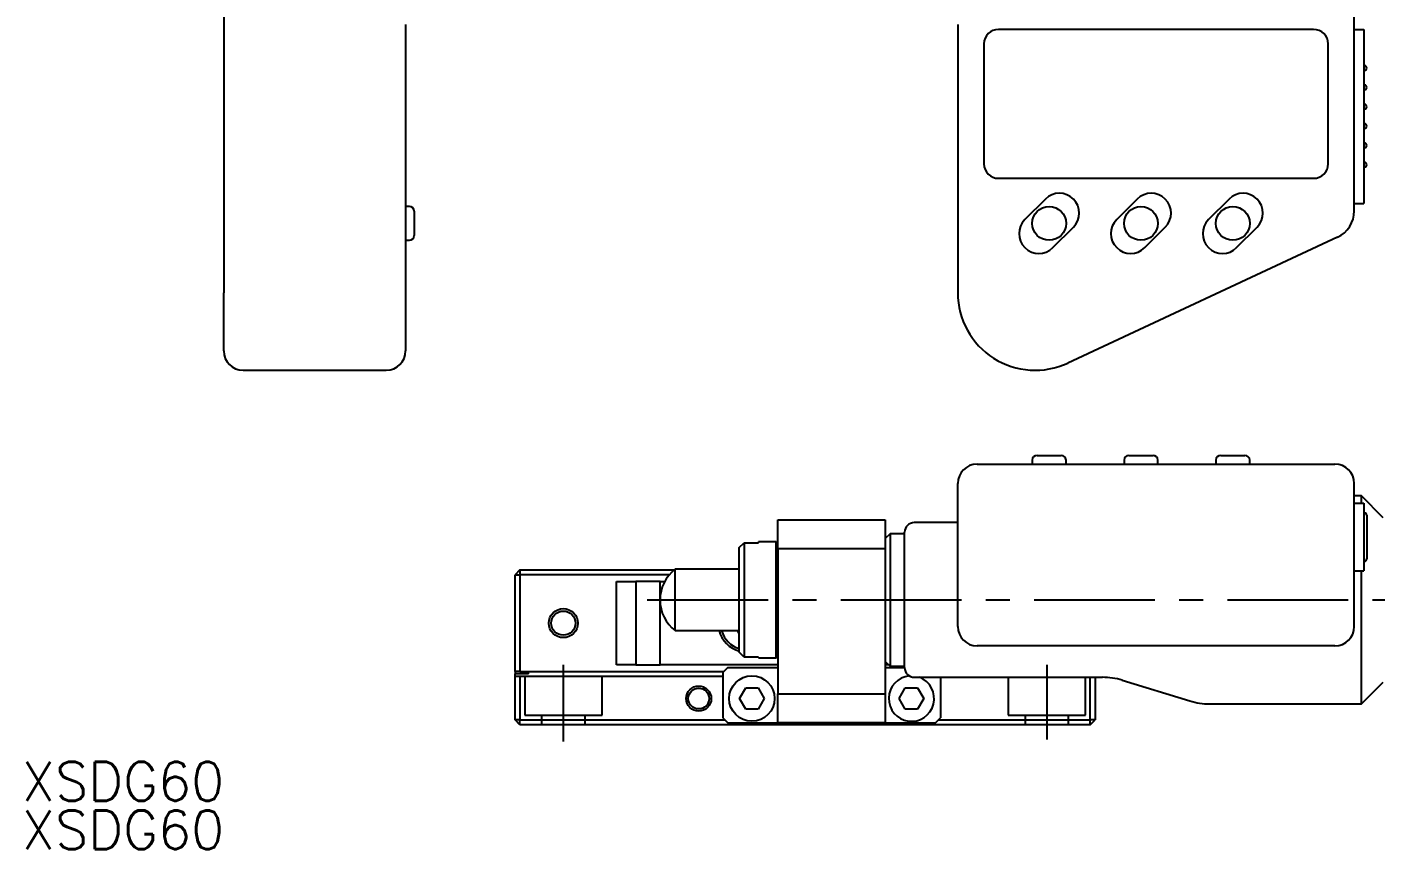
# Model space of a CAD drawing. Extents: x 19 to 461, y 13 to 234.
# Drawn here: x 18.9 to 158.3, y 13.2 to 98.2 of the extents above; entities that cross this region are included whole.
import ezdxf

# ---------------------------------------------------------------- set-up
doc = ezdxf.new("R2010")
doc.units = 0
doc.header["$LTSCALE"] = 10
doc.linetypes.add('CENTER', pattern=[2, 1.25, -0.25, 0.25, -0.25])
doc.linetypes.add('DASHED', pattern=[3.5, 2, -1.5])
doc.layers.get('0').update_dxf_attribs({"linetype": 'CONTINUOUS'})
doc.layers.add('CENTER', color=1, linetype='CENTER')
doc.styles.get("Standard").update_dxf_attribs({"font": 'txt.shx', "bigfont": '@extfont2.shx'})

msp = doc.modelspace()

# ---------------------------------------------------------------- linework, layer by layer
at = {"color": 7, "linetype": 'CONTINUOUS'}
for p, q in [((156.144929, 79.19734), (156.144929, 116.475)), ((39.225, 101.975), (39.225, 70.725)), ((58.025, 98.475), (58.025, 70.725)), ((115.144929, 98.475), (115.144929, 70.725)), ((151.944929, 97.975), (119.344929, 97.975)), ((156.144929, 97.975), (157.144929, 97.975)), ((157.144929, 97.975), (157.144929, 95.975)), ((117.844929, 96.475), (117.844929, 84.075)), ((153.444929, 84.075), (153.444929, 96.475)), ((157.144929, 95.975), (157.144929, 81.975)), ((157.144929, 94.225), (157.194929, 94.225)), ((157.144929, 93.725), (157.194929, 93.725)), ((157.144929, 92.225), (157.194929, 92.225)), ((157.144929, 91.725), (157.194929, 91.725)), ((157.144929, 90.225), (157.194929, 90.225)), ((157.144929, 89.725), (157.194929, 89.725)), ((157.144929, 88.225), (157.194929, 88.225)), ((157.144929, 87.725), (157.194929, 87.725)), ((157.144929, 86.225), (157.194929, 86.225)), ((157.144929, 85.725), (157.194929, 85.725)), ((157.144929, 84.225), (157.194929, 84.225)), ((157.144929, 83.725), (157.194929, 83.725)), ((119.344929, 82.575), (151.944929, 82.575)), ((157.144929, 81.975), (157.144929, 79.975)), ((58.425, 79.66434), (58.025, 79.66434)), ((124.195361, 80.424569), (122.07404, 78.303249)), ((133.695361, 80.424569), (131.57404, 78.303249)), ((143.195361, 80.424569), (141.07404, 78.303249)), ((156.144929, 79.975), (157.144929, 79.975)), ((58.925, 79.16434), (58.925, 77.91434)), ((58.925, 77.91434), (58.925, 76.66434)), ((124.973178, 75.404111), (127.094498, 77.525431)), ((134.473178, 75.404111), (136.594498, 77.525431)), ((143.973178, 75.404111), (146.094498, 77.525431)), ((58.025, 76.16434), (58.425, 76.16434)), ((154.412784, 76.478417), (126.525876, 63.474538)), ((39.225, 64.725), (39.225, 70.725)), ((58.025, 70.725), (58.025, 64.725)), ((41.225, 62.725), (56.025, 62.725)), ((117.144929, 53.025), (125.680639, 53.025)), ((122.834269, 53.425), (122.834269, 53.025)), ((123.334269, 53.925), (125.834269, 53.925)), ((125.680639, 53.025), (153.567548, 53.025)), ((126.334269, 53.025), (126.334269, 53.425)), ((132.334269, 53.425), (132.334269, 53.025)), ((132.834269, 53.925), (135.334269, 53.925)), ((135.834269, 53.025), (135.834269, 53.425)), ((141.834269, 53.425), (141.834269, 53.025)), ((142.334269, 53.925), (144.834269, 53.925)), ((145.334269, 53.025), (145.334269, 53.425)), ((153.567548, 53.025), (154.144929, 53.025)), ((115.144929, 36.225), (115.144929, 51.025)), ((156.144929, 36.225), (156.144929, 51.025)), ((156.894929, 49.725), (156.144929, 49.725)), ((156.144929, 48.975), (157.144929, 48.975)), ((159.144929, 47.475), (156.894929, 49.725)), ((156.894929, 48.975), (156.894929, 49.725)), ((157.144929, 48.975), (157.144929, 46.975)), ((157.144929, 47.975), (157.194929, 47.975)), ((157.444929, 47.725), (157.444929, 43.225)), ((96.544929, 47.275), (107.644929, 47.275)), ((96.544929, 44.275), (96.544929, 47.275)), ((107.644929, 47.275), (107.644929, 44.275)), ((115.144929, 46.975), (110.644929, 46.975)), ((157.144929, 46.975), (157.144929, 43.975)), ((92.544929, 44.383327), (93.044929, 44.89108)), ((93.044929, 44.89108), (93.044929, 33.05892)), ((93.044929, 44.89108), (94.544929, 44.89108)), ((94.544929, 44.89108), (94.544929, 44.975)), ((96.344929, 44.975), (94.544929, 44.975)), ((96.344929, 32.975), (96.344929, 44.975)), ((96.544929, 44.775), (96.344929, 44.975)), ((108.144929, 45.825), (107.644929, 45.325)), ((108.144929, 45.825), (108.144929, 32.125)), ((109.644929, 45.825), (108.144929, 45.825)), ((109.644929, 31.975), (109.644929, 45.975)), ((92.544929, 33.566673), (92.544929, 44.383327)), ((107.644929, 44.275), (96.544929, 44.275)), ((96.544929, 44.275), (96.544929, 29.275)), ((107.644929, 44.275), (107.644929, 29.275)), ((157.144929, 43.975), (157.144929, 41.975)), ((69.844929, 42.075), (69.344929, 41.575)), ((69.844929, 42.075), (69.844929, 41.575)), ((69.844929, 42.075), (85.817085, 42.075)), ((85.911953, 35.8), (85.911953, 42.15)), ((92.544929, 42.15), (85.911953, 42.15)), ((156.144929, 41.975), (157.144929, 41.975)), ((156.894929, 28.225), (156.894929, 41.975)), ((157.144929, 42.975), (157.194929, 42.975)), ((69.344929, 31.575), (69.344929, 41.575)), ((69.344929, 41.575), (69.844929, 41.575)), ((69.844929, 41.575), (69.844929, 31.575)), ((85.305193, 41.575), (69.844929, 41.575)), ((79.844929, 32.275), (79.844929, 40.875)), ((79.844929, 40.875), (81.844929, 40.875)), ((81.844929, 40.875), (81.844929, 32.275)), ((84.344929, 40.875), (81.844929, 40.875)), ((84.344929, 32.275), (84.344929, 40.875)), ((84.344929, 40.875), (84.824986, 40.875)), ((85.911953, 35.8), (92.544929, 35.8)), ((92.544929, 35.460641), (92.349, 35.8)), ((93.044929, 33.05892), (92.544929, 33.566673)), ((125.680639, 34.225), (117.144929, 34.225)), ((153.567548, 34.225), (125.680639, 34.225)), ((154.144929, 34.225), (153.567548, 34.225)), ((81.844929, 32.275), (79.844929, 32.275)), ((81.844929, 32.275), (84.344929, 32.275)), ((96.544929, 32.275), (84.344929, 32.275)), ((94.544929, 33.05892), (93.044929, 33.05892)), ((94.544929, 32.975), (94.544929, 33.05892)), ((94.544929, 32.975), (96.344929, 32.975)), ((96.344929, 32.975), (96.544929, 33.175)), ((107.644929, 32.625), (108.144929, 32.125)), ((107.994929, 32.275), (107.644929, 32.275)), ((108.144929, 32.125), (109.644929, 32.125)), ((69.844929, 31.575), (69.344929, 31.575)), ((69.344929, 31.575), (69.344929, 31.325)), ((70.744929, 31.325), (69.344929, 31.325)), ((69.344929, 31.075), (69.344929, 31.325)), ((69.344929, 26.575), (69.344929, 31.075)), ((69.844929, 31.075), (69.344929, 31.075)), ((69.844929, 31.575), (90.944929, 31.575)), ((69.844929, 31.075), (69.844929, 26.575)), ((90.844929, 31.075), (69.844929, 31.075)), ((70.744929, 31.325), (70.744929, 31.575)), ((91.344929, 31.975), (90.844929, 31.475)), ((90.844929, 31.475), (90.844929, 26.775)), ((91.344929, 31.975), (96.544929, 31.975)), ((107.644929, 31.975), (109.644929, 31.975)), ((110.644929, 30.975), (130.099346, 30.975)), ((113.344929, 30.975), (113.344929, 26.775)), ((128.844929, 26.575), (128.844929, 30.975)), ((129.344929, 30.975), (129.344929, 26.575)), ((92.574759, 28.775), (93.209844, 29.875)), ((93.209844, 29.875), (94.480015, 29.875)), ((94.480015, 29.875), (95.1151, 28.775)), ((109.074759, 28.775), (109.709844, 29.875)), ((109.709844, 29.875), (110.980015, 29.875)), ((110.980015, 29.875), (111.6151, 28.775)), ((132.144875, 30.669461), (139.144984, 28.530539)), ((156.894929, 28.225), (159.144929, 30.475)), ((93.209844, 27.675), (92.574759, 28.775)), ((95.1151, 28.775), (94.480015, 27.675)), ((96.544929, 29.275), (107.644929, 29.275)), ((96.544929, 26.275), (96.544929, 29.275)), ((107.644929, 29.275), (107.644929, 26.275)), ((109.709844, 27.675), (109.074759, 28.775)), ((111.6151, 28.775), (110.980015, 27.675)), ((141.190513, 28.225), (156.894929, 28.225)), ((69.844929, 26.575), (69.344929, 26.575)), ((69.844929, 26.075), (69.344929, 26.575)), ((69.844929, 26.075), (69.844929, 26.575)), ((69.844929, 26.575), (91.044929, 26.575)), ((90.844929, 26.775), (91.344929, 26.275)), ((94.480015, 27.675), (93.209844, 27.675)), ((110.980015, 27.675), (109.709844, 27.675)), ((112.844929, 26.275), (113.344929, 26.775)), ((113.144929, 26.575), (128.844929, 26.575)), ((128.844929, 26.075), (128.844929, 26.575)), ((129.344929, 26.575), (128.844929, 26.575)), ((128.844929, 26.075), (129.344929, 26.575)), ((128.844929, 26.075), (69.844929, 26.075)), ((91.344929, 26.275), (96.544929, 26.275)), ((107.644929, 26.275), (96.544929, 26.275)), ((107.644929, 26.275), (112.844929, 26.275))]:
    msp.add_line(p, q, dxfattribs=at)
at = {"color": 3, "linetype": 'DASHED'}
for p, q in [((70.344929, 31.075), (70.344929, 27.075)), ((78.344929, 27.075), (78.344929, 31.075)), ((120.344929, 31.075), (120.344929, 27.075)), ((128.344929, 27.075), (128.344929, 31.075)), ((70.344929, 27.075), (78.344929, 27.075)), ((72.094929, 27.075), (72.094929, 26.075)), ((76.594929, 26.075), (76.594929, 27.075)), ((120.344929, 27.075), (128.344929, 27.075)), ((122.094929, 27.075), (122.094929, 26.075)), ((126.594929, 26.075), (126.594929, 27.075))]:
    msp.add_line(p, q, dxfattribs=at)
at = {"color": 7, "linetype": 'CONTINUOUS'}
for centre, radius in [((124.584269, 77.91434), 1.75), ((134.084269, 77.91434), 1.75), ((143.584269, 77.91434), 1.75), ((74.344929, 36.575), 1.25), ((93.844929, 28.775), 2.35), ((88.344929, 28.775), 1.075)]:
    msp.add_circle(centre, radius, dxfattribs=at)
at = {"color": 3, "linetype": 'CONTINUOUS'}
for centre, radius in [((74.344929, 36.575), 1.5), ((88.344929, 28.775), 1.3)]:
    msp.add_circle(centre, radius, dxfattribs=at)
at = {"color": 7, "linetype": 'CONTINUOUS'}
for centre, radius, start, end in [((119.344929, 96.475), 1.5, 90, 180), ((151.944929, 96.475), 1.5, 0, 90), ((157.194929, 93.975), 0.25, 0, 90), ((157.194929, 93.975), 0.25, 270, 0), ((157.194929, 91.975), 0.25, 0, 90), ((157.194929, 91.975), 0.25, 270, 0), ((157.194929, 89.975), 0.25, 0, 90), ((157.194929, 89.975), 0.25, 270, 0), ((157.194929, 87.975), 0.25, 0, 90), ((157.194929, 87.975), 0.25, 270, 0), ((157.194929, 85.975), 0.25, 0, 90), ((157.194929, 85.975), 0.25, 270, 0), ((119.344929, 84.075), 1.5, 180, 270), ((151.944929, 84.075), 1.5, 270, 0), ((157.194929, 83.975), 0.25, 0, 90), ((157.194929, 83.975), 0.25, 270, 0), ((125.644929, 78.975), 2.05, 315, 135), ((135.144929, 78.975), 2.05, 315, 135), ((144.644929, 78.975), 2.05, 315, 135), ((58.425, 79.16434), 0.5, 0, 90), ((123.523609, 76.85368), 2.05, 135, 315), ((133.023609, 76.85368), 2.05, 135, 315), ((142.523609, 76.85368), 2.05, 135, 315), ((153.144929, 79.19734), 3, 295, 0), ((58.425, 76.66434), 0.5, 270, 0), ((123.144929, 70.725), 8, 180, 295), ((41.225, 64.725), 2, 180, 270), ((56.025, 64.725), 2, 270, 0), ((117.144929, 51.025), 2, 90, 180), ((123.334269, 53.425), 0.5, 90, 180), ((125.834269, 53.425), 0.5, 0, 90), ((132.834269, 53.425), 0.5, 90, 180), ((135.334269, 53.425), 0.5, 0, 90), ((142.334269, 53.425), 0.5, 90, 180), ((144.834269, 53.425), 0.5, 0, 90), ((154.144929, 51.025), 2, 0, 90), ((157.194929, 47.725), 0.25, 0, 90), ((110.644929, 45.975), 1, 90, 180), ((157.194929, 43.225), 0.25, 270, 0), ((88.344929, 38.975), 4, 127.462651, 180), ((88.344929, 38.975), 4, 180, 232.537349), ((93.344929, 36.575), 3, 194.971191, 254.53399), ((93.344929, 36.575), 2.75, 196.368749, 253.08761), ((117.144929, 36.225), 2, 180, 270), ((154.144929, 36.225), 2, 270, 0), ((110.344929, 28.775), 2.35, 95.154548, 69.418031), ((110.644929, 31.975), 1, 180, 270), ((130.099346, 23.975), 7, 73.009177, 90), ((141.190513, 35.225), 7, 253.009177, 270)]:
    msp.add_arc(centre, radius, start, end, dxfattribs=at)
at = {"layer": 'CENTER', "color": 1, "linetype": 'CENTER'}
for p, q in [((83.03, 38.975), (242.9, 38.975)), ((74.344929, 24.34), (74.344929, 32.275)), ((124.344929, 32.275), (124.344929, 24.53))]:
    msp.add_line(p, q, dxfattribs=at)

# ---------------------------------------------------------------- texts
at = {"color": 7, "linetype": 'CONTINUOUS'}
for p in [(18.353125, 18.216667), (18.353125, 13.216667)]:
    msp.add_text('XSDG60', height=4, dxfattribs=at).set_placement(p)

doc.saveas('drawing.dxf')
